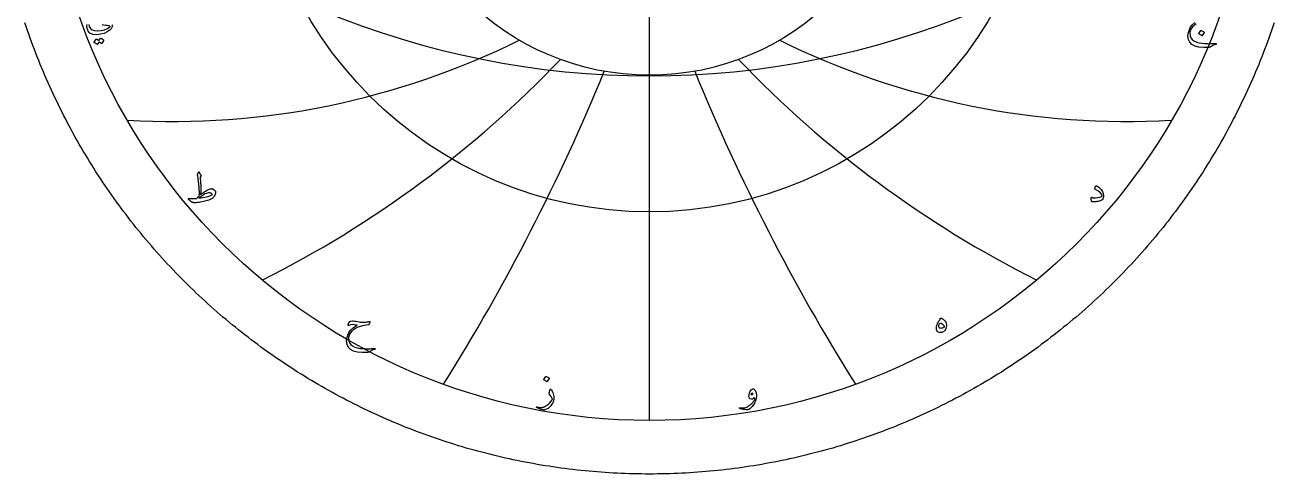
# Model space of a CAD drawing. Header units: millimetres. Extents: x -71 to 71, y -71 to 73.
# Drawn here: x -67.2 to 67.2, y -70.8 to -22.4 of the extents above; entities that cross this region are included whole.
import ezdxf

# ---------------------------------------------------------------- set-up
doc = ezdxf.new("R2010")
doc.units = ezdxf.units.MM
for name, color, linetype in [('CUT_OUTER', 1, 'Continuous'), ('ENGRAVE', 7, 'Continuous'), ('ENGRAVE_FINE', 8, 'Continuous'), ('TEXT', 5, 'Continuous')]:
    doc.layers.add(name, color=color, linetype=linetype)

msp = doc.modelspace()

# ---------------------------------------------------------------- linework, layer by layer
at = {"layer": 'CUT_OUTER'}
msp.add_lwpolyline([(67.191, -22.1969), (67.0535, -22.6088), (66.9135, -23.0198), (66.771, -23.4299), (66.626, -23.8392), (66.4785, -24.2475), (66.3285, -24.655), (66.1759, -25.0615), (66.0209, -25.4671), (65.8634, -25.8717), (65.7034, -26.2753), (65.541, -26.678), (65.376, -27.0796), (65.2086, -27.4803), (65.0388, -27.8799), (64.8665, -28.2784), (64.6918, -28.6759), (64.5146, -29.0723), (64.335, -29.4676), (64.153, -29.8618), (63.9685, -30.2549), (63.7817, -30.6468), (63.5925, -31.0376), (63.4008, -31.4272), (63.2068, -31.8156), (63.0104, -32.2029), (62.8116, -32.5889), (62.6105, -32.9737), (62.407, -33.3572), (62.2011, -33.7395), (61.9929, -34.1205), (61.7824, -34.5003), (61.5695, -34.8787), (61.3544, -35.2558), (61.1369, -35.6316), (60.9171, -36.0061), (60.695, -36.3792), (60.4707, -36.7509), (60.244, -37.1213), (60.0151, -37.4902), (59.784, -37.8578), (59.5505, -38.2239), (59.3149, -38.5886), (59.077, -38.9518), (58.8369, -39.3135), (58.5945, -39.6738), (58.35, -40.0326), (58.1033, -40.3899), (57.8543, -40.7456), (57.6032, -41.0998), (57.35, -41.4525), (57.0946, -41.8036), (56.837, -42.1532), (56.5773, -42.5011), (56.3154, -42.8475), (56.0514, -43.1922), (55.7854, -43.5353), (55.5172, -43.8768), (55.2469, -44.2166), (54.9746, -44.5548), (54.7002, -44.8913), (54.4237, -45.226), (54.1451, -45.5591), (53.8646, -45.8905), (53.582, -46.2201), (53.2974, -46.548), (53.0108, -46.8742), (52.7222, -47.1986), (52.4316, -47.5212), (52.139, -47.842), (51.8444, -48.161), (51.548, -48.4782), (51.2495, -48.7936), (50.9492, -49.1072), (50.6469, -49.4188), (50.3427, -49.7287), (50.0366, -50.0366), (49.7287, -50.3427), (49.4188, -50.6469), (49.1072, -50.9492), (48.7936, -51.2495), (48.4782, -51.548), (48.161, -51.8444), (47.842, -52.139), (47.5212, -52.4316), (47.1986, -52.7222), (46.8742, -53.0108), (46.548, -53.2974), (46.2201, -53.582), (45.8905, -53.8646), (45.5591, -54.1451), (45.226, -54.4237), (44.8913, -54.7002), (44.5548, -54.9746), (44.2166, -55.2469), (43.8768, -55.5172), (43.5353, -55.7854), (43.1922, -56.0514), (42.8475, -56.3154), (42.5011, -56.5773), (42.1532, -56.837), (41.8036, -57.0946), (41.4525, -57.35), (41.0998, -57.6032), (40.7456, -57.8543), (40.3899, -58.1033), (40.0326, -58.35), (39.6738, -58.5945), (39.3135, -58.8369), (38.9518, -59.077), (38.5886, -59.3149), (38.2239, -59.5505), (37.8578, -59.784), (37.4902, -60.0151), (37.1213, -60.244), (36.7509, -60.4707), (36.3792, -60.695), (36.0061, -60.9171), (35.6316, -61.1369), (35.2558, -61.3544), (34.8787, -61.5695), (34.5003, -61.7824), (34.1205, -61.9929), (33.7395, -62.2011), (33.3572, -62.407), (32.9737, -62.6105), (32.5889, -62.8116), (32.2029, -63.0104), (31.8156, -63.2068), (31.4272, -63.4008), (31.0376, -63.5925), (30.6468, -63.7817), (30.2549, -63.9685), (29.8618, -64.153), (29.4676, -64.335), (29.0723, -64.5146), (28.6759, -64.6918), (28.2784, -64.8665), (27.8799, -65.0388), (27.4803, -65.2086), (27.0796, -65.376), (26.678, -65.541), (26.2753, -65.7034), (25.8717, -65.8634), (25.4671, -66.0209), (25.0615, -66.1759), (24.655, -66.3285), (24.2475, -66.4785), (23.8392, -66.626), (23.4299, -66.771), (23.0198, -66.9135), (22.6088, -67.0535), (22.1969, -67.191), (21.7842, -67.3259), (21.3707, -67.4583), (20.9564, -67.5882), (20.5413, -67.7155), (20.1254, -67.8403), (19.7087, -67.9625), (19.2914, -68.0821), (18.8733, -68.1992), (18.4544, -68.3137), (18.0349, -68.4257), (17.6147, -68.535), (17.1939, -68.6418), (16.7724, -68.746), (16.3502, -68.8477), (15.9275, -68.9467), (15.5042, -69.0431), (15.0802, -69.137), (14.6557, -69.2282), (14.2307, -69.3168), (13.8051, -69.4028), (13.379, -69.4862), (12.9524, -69.567), (12.5253, -69.6452), (12.0977, -69.7207), (11.6697, -69.7936), (11.2412, -69.8639), (10.8123, -69.9316), (10.383, -69.9966), (9.9533, -70.059), (9.5233, -70.1187), (9.0928, -70.1759), (8.6621, -70.2303), (8.231, -70.2822), (7.7996, -70.3313), (7.3679, -70.3779), (6.9359, -70.4218), (6.5037, -70.463), (6.0712, -70.5016), (5.6385, -70.5375), (5.2056, -70.5708), (4.7725, -70.6014), (4.3392, -70.6293), (3.9058, -70.6546), (3.4722, -70.6773), (3.0384, -70.6972), (2.6046, -70.7146), (2.1706, -70.7292), (1.7366, -70.7412), (1.3025, -70.7505), (0.8684, -70.7572), (0.4342, -70.7612), (0, -70.7625), (-0.4342, -70.7612), (-0.8684, -70.7572), (-1.3025, -70.7505), (-1.7366, -70.7412), (-2.1706, -70.7292), (-2.6046, -70.7146), (-3.0384, -70.6972), (-3.4722, -70.6773), (-3.9058, -70.6546), (-4.3392, -70.6293), (-4.7725, -70.6014), (-5.2056, -70.5708), (-5.6385, -70.5375), (-6.0712, -70.5016), (-6.5037, -70.463), (-6.9359, -70.4218), (-7.3679, -70.3779), (-7.7996, -70.3313), (-8.231, -70.2822), (-8.6621, -70.2303), (-9.0928, -70.1759), (-9.5233, -70.1187), (-9.9533, -70.059), (-10.383, -69.9966), (-10.8123, -69.9316), (-11.2412, -69.8639), (-11.6697, -69.7936), (-12.0977, -69.7207), (-12.5253, -69.6452), (-12.9524, -69.567), (-13.379, -69.4862), (-13.8051, -69.4028), (-14.2307, -69.3168), (-14.6557, -69.2282), (-15.0802, -69.137), (-15.5042, -69.0431), (-15.9275, -68.9467), (-16.3502, -68.8477), (-16.7724, -68.746), (-17.1939, -68.6418), (-17.6147, -68.535), (-18.0349, -68.4257), (-18.4544, -68.3137), (-18.8733, -68.1992), (-19.2914, -68.0821), (-19.7087, -67.9625), (-20.1254, -67.8403), (-20.5413, -67.7155), (-20.9564, -67.5882), (-21.3707, -67.4583), (-21.7842, -67.3259), (-22.1969, -67.191), (-22.6088, -67.0535), (-23.0198, -66.9135), (-23.4299, -66.771), (-23.8392, -66.626), (-24.2475, -66.4785), (-24.655, -66.3285), (-25.0615, -66.1759), (-25.4671, -66.0209), (-25.8717, -65.8634), (-26.2753, -65.7034), (-26.678, -65.541), (-27.0796, -65.376), (-27.4803, -65.2086), (-27.8799, -65.0388), (-28.2784, -64.8665), (-28.6759, -64.6918), (-29.0723, -64.5146), (-29.4676, -64.335), (-29.8618, -64.153), (-30.2549, -63.9685), (-30.6468, -63.7817), (-31.0376, -63.5925), (-31.4272, -63.4008), (-31.8156, -63.2068), (-32.2029, -63.0104), (-32.5889, -62.8116), (-32.9737, -62.6105), (-33.3572, -62.407), (-33.7395, -62.2011), (-34.1205, -61.9929), (-34.5003, -61.7824), (-34.8787, -61.5695), (-35.2558, -61.3544), (-35.6316, -61.1369), (-36.0061, -60.9171), (-36.3792, -60.695), (-36.7509, -60.4707), (-37.1213, -60.244), (-37.4902, -60.0151), (-37.8578, -59.784), (-38.2239, -59.5505), (-38.5886, -59.3149), (-38.9518, -59.077), (-39.3135, -58.8369), (-39.6738, -58.5945), (-40.0326, -58.35), (-40.3899, -58.1033), (-40.7456, -57.8543), (-41.0998, -57.6032), (-41.4525, -57.35), (-41.8036, -57.0946), (-42.1532, -56.837), (-42.5011, -56.5773), (-42.8475, -56.3154), (-43.1922, -56.0514), (-43.5353, -55.7854), (-43.8768, -55.5172), (-44.2166, -55.2469), (-44.5548, -54.9746), (-44.8913, -54.7002), (-45.226, -54.4237), (-45.5591, -54.1451), (-45.8905, -53.8646), (-46.2201, -53.582), (-46.548, -53.2974), (-46.8742, -53.0108), (-47.1986, -52.7222), (-47.5212, -52.4316), (-47.842, -52.139), (-48.161, -51.8444), (-48.4782, -51.548), (-48.7936, -51.2495), (-49.1072, -50.9492), (-49.4188, -50.6469), (-49.7287, -50.3427), (-50.0366, -50.0366), (-50.3427, -49.7287), (-50.6469, -49.4188), (-50.9492, -49.1072), (-51.2495, -48.7936), (-51.548, -48.4782), (-51.8444, -48.161), (-52.139, -47.842), (-52.4316, -47.5212), (-52.7222, -47.1986), (-53.0108, -46.8742), (-53.2974, -46.548), (-53.582, -46.2201), (-53.8646, -45.8905), (-54.1451, -45.5591), (-54.4237, -45.226), (-54.7002, -44.8913), (-54.9746, -44.5548), (-55.2469, -44.2166), (-55.5172, -43.8768), (-55.7854, -43.5353), (-56.0514, -43.1922), (-56.3154, -42.8475), (-56.5773, -42.5011), (-56.837, -42.1532), (-57.0946, -41.8036), (-57.35, -41.4525), (-57.6032, -41.0998), (-57.8543, -40.7456), (-58.1033, -40.3899), (-58.35, -40.0326), (-58.5945, -39.6738), (-58.8369, -39.3135), (-59.077, -38.9518), (-59.3149, -38.5886), (-59.5505, -38.2239), (-59.784, -37.8578), (-60.0151, -37.4902), (-60.244, -37.1213), (-60.4707, -36.7509), (-60.695, -36.3792), (-60.9171, -36.0061), (-61.1369, -35.6316), (-61.3544, -35.2558), (-61.5695, -34.8787), (-61.7824, -34.5003), (-61.9929, -34.1205), (-62.2011, -33.7395), (-62.407, -33.3572), (-62.6105, -32.9737), (-62.8116, -32.5889), (-63.0104, -32.2029), (-63.2068, -31.8156), (-63.4008, -31.4272), (-63.5925, -31.0376), (-63.7817, -30.6468), (-63.9685, -30.2549), (-64.153, -29.8618), (-64.335, -29.4676), (-64.5146, -29.0723), (-64.6918, -28.6759), (-64.8665, -28.2784), (-65.0388, -27.8799), (-65.2086, -27.4803), (-65.376, -27.0796), (-65.541, -26.678), (-65.7034, -26.2753), (-65.8634, -25.8717), (-66.0209, -25.4671), (-66.1759, -25.0615), (-66.3285, -24.655), (-66.4785, -24.2475), (-66.626, -23.8392), (-66.771, -23.4299), (-66.9135, -23.0198), (-67.0535, -22.6088), (-67.191, -22.1969)], dxfattribs=at)
at = {"layer": 'ENGRAVE'}
for points in [[(0, -65), (0, 65)], [(0, -65), (0, -27.8517)]]:
    msp.add_lwpolyline(points, dxfattribs=at)
for radius in [65, 42.5483, 27.8517]:
    msp.add_circle((0, 0), radius, dxfattribs=at)
for centre, radius, start, end in [((-51.4091, 51.4091), 84.2386, 266.753976, 296.357859), ((51.4091, 51.4091), 84.2386, 243.642141, 273.246024), ((-93.8608, 54.1906), 116.4338, 296.633126, 316.369048), ((93.8608, 54.1906), 116.4338, 223.630952, 243.366874), ((-208.6004, 55.8943), 220.1106, 327.889716, 337.757677), ((208.6004, 55.8943), 220.1106, 202.242323, 212.110284)]:
    msp.add_arc(centre, radius, start, end, dxfattribs=at)
at = {"layer": 'ENGRAVE_FINE'}
msp.add_arc((0, 63.9866), 91.9001, 224.991814, 315.008186, dxfattribs=at)
at = {"layer": 'TEXT'}
for points in [[(-57.8112, -22.4108), (-57.8071, -22.5714), (-57.8387, -22.7144), (-57.9061, -22.8398), (-58.0092, -22.9476), (-58.3367, -23.1712), (-58.6857, -23.3359), (-59.0561, -23.4418), (-59.448, -23.4888), (-59.8759, -23.4591), (-60.196, -23.3304), (-60.4083, -23.1027), (-60.5128, -22.776), (-60.5189, -22.5967), (-60.493, -22.402)], [(-60.3242, -22.3811), (-60.284, -22.5868), (-60.1548, -22.8035), (-59.965, -22.9564), (-59.7148, -23.0455), (-59.404, -23.0708), (-59.0058, -23.0392), (-58.6472, -22.9575), (-58.3282, -22.8258), (-58.0488, -22.644), (-58.032, -22.6286), (-58.0257, -22.6132), (-58.0298, -22.5978), (-58.0444, -22.5824), (-58.1035, -22.5538), (-58.2061, -22.5296), (-58.3521, -22.5098), (-58.5416, -22.4944), (-58.7344, -22.4707), (-58.8815, -22.4262)], [(58.8166, -22.3008), (58.4676, -22.5854), (58.2435, -22.8981), (58.1442, -23.2388), (58.1698, -23.6076), (58.2474, -23.8072), (58.3788, -23.9838), (58.5642, -24.1372), (58.8034, -24.2676), (58.9714, -24.3259), (59.1807, -24.3732), (59.4312, -24.4095), (59.723, -24.4348), (59.8781, -24.4422), (60.031, -24.4469), (60.1817, -24.4488), (60.3302, -24.448), (60.476, -24.4447), (60.6184, -24.4392), (60.7576, -24.4315), (60.8934, -24.4216), (60.9253, -24.4194), (60.9506, -24.4216), (60.9693, -24.4282), (60.9814, -24.4392), (60.988, -24.4527), (60.9902, -24.4667), (60.988, -24.4813), (60.9814, -24.4964), (60.9766, -24.5045), (60.971, -24.5112), (60.9645, -24.5166), (60.9572, -24.5206), (60.9494, -24.524), (60.9413, -24.5277), (60.9329, -24.5317), (60.9242, -24.536), (60.7974, -24.5764), (60.6855, -24.6185), (60.5884, -24.6622), (60.5062, -24.7076), (60.4536, -24.7403), (60.4056, -24.7681), (60.3623, -24.7909), (60.3236, -24.8088), (60.2902, -24.8225), (60.2626, -24.833), (60.2407, -24.8401), (60.2246, -24.844), (59.6229, -24.8663), (59.1114, -24.8231), (58.6901, -24.7145), (58.359, -24.5404), (58.1198, -24.3017), (57.9784, -24.0036), (57.935, -23.6461), (57.9894, -23.2292), (58.1335, -22.8093), (58.359, -22.4515), (58.6659, -22.1559)]]:
    msp.add_lwpolyline(points, dxfattribs=at)
for points in [[(-59.074, -23.876), (-59.0685, -23.8705), (-59.0608, -23.8672), (-59.0509, -23.8661), (-59.0388, -23.8672), (-58.9955, -23.8834), (-58.9536, -23.9013), (-58.913, -23.9208), (-58.8738, -23.942), (-58.8357, -23.9651), (-58.7985, -23.9904), (-58.762, -24.0179), (-58.7264, -24.0476), (-58.7195, -24.0567), (-58.7165, -24.0663), (-58.7173, -24.0765), (-58.722, -24.0872), (-58.9332, -24.4216), (-58.939, -24.426), (-58.9475, -24.426), (-58.9588, -24.4216), (-58.9728, -24.4128), (-58.9824, -24.4047), (-58.9981, -24.3935), (-59.0198, -24.3794), (-59.0476, -24.3622), (-59.0817, -24.3417), (-59.1224, -24.3176), (-59.1697, -24.29), (-59.2236, -24.2588), (-59.3908, -24.5184), (-59.3985, -24.5264), (-59.4084, -24.5283), (-59.4205, -24.5242), (-59.4348, -24.514), (-59.4472, -24.5052), (-59.4667, -24.492), (-59.4934, -24.4744), (-59.5272, -24.4524), (-59.5687, -24.426), (-59.6185, -24.3952), (-59.6765, -24.36), (-59.7428, -24.3204), (-59.7497, -24.3138), (-59.7527, -24.3072), (-59.7519, -24.3006), (-59.7472, -24.294), (-59.5316, -23.9728), (-59.5261, -23.9673), (-59.5184, -23.964), (-59.5085, -23.9629), (-59.4964, -23.964), (-59.4596, -23.9759), (-59.4238, -23.9898), (-59.3892, -24.0056), (-59.3556, -24.0234), (-59.3232, -24.0428), (-59.2918, -24.0635), (-59.2616, -24.0857), (-59.2324, -24.1092)], [(59.3094, -23.0356), (59.3149, -23.0301), (59.3226, -23.0268), (59.3325, -23.0257), (59.3446, -23.0268), (59.4301, -23.0614), (59.5107, -23.1038), (59.5863, -23.1538), (59.657, -23.2116), (59.6639, -23.2204), (59.6669, -23.2292), (59.6661, -23.238), (59.6614, -23.2468), (59.4546, -23.5812), (59.4469, -23.5892), (59.437, -23.5911), (59.4249, -23.587), (59.4106, -23.5768), (59.3982, -23.568), (59.3787, -23.5548), (59.352, -23.5372), (59.3182, -23.5152), (59.2767, -23.4888), (59.2269, -23.458), (59.1689, -23.4228), (59.1026, -23.3832), (59.0938, -23.3766), (59.0894, -23.37), (59.0894, -23.3634), (59.0938, -23.3568)], [(-48.615, -38.4963), (-48.5941, -38.4485), (-48.5754, -38.4061), (-48.5589, -38.3693), (-48.5446, -38.3379), (-48.5328, -38.3123), (-48.5237, -38.2928), (-48.5174, -38.2793), (-48.5138, -38.2719), (-48.5064, -38.2623), (-48.4973, -38.2554), (-48.4866, -38.2513), (-48.4742, -38.2499), (-48.4641, -38.2516), (-48.4555, -38.2565), (-48.4487, -38.2648), (-48.4434, -38.2763), (-48.4203, -38.3324), (-48.3994, -38.3819), (-48.3807, -38.4248), (-48.3642, -38.4611), (-48.3548, -38.4771), (-48.3439, -38.4941), (-48.3317, -38.5123), (-48.318, -38.5315), (-48.3028, -38.5519), (-48.2856, -38.5733), (-48.2665, -38.5959), (-48.2454, -38.6195), (-48.2322, -38.6434), (-48.2278, -38.6668), (-48.2322, -38.6896), (-48.2454, -38.7119), (-48.329, -38.8219), (-48.3403, -38.8398), (-48.3477, -38.8582), (-48.3513, -38.8772), (-48.351, -38.8967), (-48.3081, -39.381), (-48.2806, -39.7734), (-48.2685, -40.074), (-48.2718, -40.2827), (-48.2764, -40.3607), (-48.2812, -40.4318), (-48.2863, -40.496), (-48.2916, -40.5533), (-48.2973, -40.6041), (-48.3032, -40.6485), (-48.3094, -40.6866), (-48.3158, -40.7183), (-48.1843, -40.6177), (-48.0623, -40.5269), (-47.95, -40.4461), (-47.8472, -40.3751), (-47.7544, -40.3138), (-47.6718, -40.2618), (-47.5993, -40.2192), (-47.537, -40.1859), (-47.4262, -40.1364), (-47.3225, -40.0979), (-47.226, -40.0704), (-47.1366, -40.0539), (-47.0893, -40.0525), (-47.0398, -40.0616), (-46.9881, -40.0811), (-46.9342, -40.1111), (-46.8275, -40.1867), (-46.7494, -40.2596), (-46.6999, -40.3297), (-46.679, -40.3971), (-46.6804, -40.4722), (-46.6977, -40.5566), (-46.731, -40.6504), (-46.7802, -40.7535), (-46.8352, -40.855), (-46.8858, -40.9394), (-46.932, -41.0068), (-46.9738, -41.0571), (-47.0596, -41.1206), (-47.207, -41.1924), (-47.416, -41.2724), (-47.6866, -41.3607), (-47.8375, -41.4044), (-47.9908, -41.4432), (-48.1466, -41.477), (-48.3048, -41.5059), (-48.465, -41.5301), (-48.6266, -41.5499), (-48.7895, -41.5653), (-48.9538, -41.5763), (-49.0139, -41.5642), (-49.071, -41.5499), (-49.125, -41.5334), (-49.176, -41.5147), (-49.2246, -41.4938), (-49.2712, -41.4707), (-49.3159, -41.4454), (-49.3586, -41.4179), (-49.4337, -41.3629), (-49.4961, -41.3079), (-49.5459, -41.2529), (-49.583, -41.1979), (-49.6034, -41.1523), (-49.6072, -41.1209), (-49.5946, -41.1039), (-49.5654, -41.1011), (-49.4831, -41.1109), (-49.3944, -41.1182), (-49.2994, -41.123), (-49.198, -41.1253), (-49.0904, -41.1252), (-48.9764, -41.1226), (-48.8561, -41.1175), (-48.7294, -41.1099), (-48.439, -40.8239), (-48.4337, -40.709), (-48.4308, -40.5929), (-48.4304, -40.4758), (-48.4324, -40.3575), (-48.4367, -40.2379), (-48.4429, -40.1166), (-48.451, -39.9937), (-48.461, -39.8691), (-48.4723, -39.7458), (-48.4841, -39.6266), (-48.4965, -39.5115), (-48.5094, -39.4005), (-48.5224, -39.2934), (-48.5347, -39.1899), (-48.5466, -39.0899), (-48.5578, -38.9935), (-48.5684, -38.9043), (-48.5782, -38.8258), (-48.5871, -38.758), (-48.5952, -38.7009), (-48.6025, -38.6543), (-48.609, -38.6179), (-48.6146, -38.5916), (-48.6194, -38.5755), (-48.6225, -38.5574), (-48.6227, -38.5381), (-48.6203, -38.5178), (-48.615, -38.4963)], [(47.9022, -40.0363), (47.9197, -39.9839), (47.9369, -39.9368), (47.9538, -39.8948), (47.9704, -39.8581), (47.9865, -39.8264), (48.0018, -39.7993), (48.0162, -39.7769), (48.0298, -39.7591), (48.051, -39.7421), (48.0749, -39.7349), (48.1016, -39.7377), (48.131, -39.7503), (48.3915, -39.9249), (48.5919, -40.1276), (48.7325, -40.3583), (48.813, -40.6171), (48.8243, -40.6911), (48.8317, -40.7634), (48.8353, -40.8341), (48.835, -40.9031), (48.8306, -40.9699), (48.8218, -41.034), (48.8086, -41.0953), (48.791, -41.1539), (48.7754, -41.1853), (48.7547, -41.2133), (48.7292, -41.2381), (48.6986, -41.2595), (48.5936, -41.3109), (48.4852, -41.3552), (48.3736, -41.3923), (48.2586, -41.4223), (48.1409, -41.4457), (48.021, -41.463), (47.8989, -41.4743), (47.7746, -41.4795), (47.6272, -41.4548), (47.537, -41.3717), (47.504, -41.2304), (47.5282, -41.0307), (47.5365, -41.009), (47.548, -40.9922), (47.5629, -40.9804), (47.581, -40.9735), (47.5967, -40.9754), (47.6129, -40.9812), (47.6297, -40.9908), (47.647, -41.0043), (47.7007, -41.0332), (47.7735, -41.0494), (47.8657, -41.053), (47.977, -41.0439), (48.2188, -41.0087), (48.4159, -40.9691), (48.5686, -40.9251), (48.6766, -40.8767), (48.6821, -40.8701), (48.6854, -40.8591), (48.6865, -40.8437), (48.6854, -40.8239), (48.6109, -40.616), (48.4665, -40.4323), (48.2523, -40.2728), (47.9682, -40.1375), (47.9311, -40.118), (47.9077, -40.0946), (47.8981, -40.0674), (47.9022, -40.0363)], [(-47.6734, -40.5555), (-47.8437, -40.6262), (-48.0331, -40.737), (-48.2419, -40.888), (-48.4698, -41.0791), (-48.2489, -41.0518), (-48.0392, -41.0181), (-47.8408, -40.9781), (-47.6536, -40.9317), (-47.4781, -40.8796), (-47.3143, -40.8223), (-47.1624, -40.7597), (-47.0222, -40.6919), (-47.1174, -40.5745), (-47.2576, -40.5126), (-47.443, -40.5063), (-47.6734, -40.5555)], [(-30.0748, -54.4383), (-30.1804, -54.6759), (-30.1901, -54.6916), (-30.2013, -54.7034), (-30.2143, -54.7114), (-30.2288, -54.7155), (-30.717, -54.7925), (-31.1253, -54.8871), (-31.454, -54.9993), (-31.7028, -55.1291), (-32.0518, -55.4137), (-32.2759, -55.7264), (-32.3752, -56.0671), (-32.3496, -56.4359), (-32.2721, -56.6355), (-32.1406, -56.8121), (-31.9553, -56.9655), (-31.716, -57.0959), (-31.548, -57.1542), (-31.3387, -57.2015), (-31.0882, -57.2378), (-30.7964, -57.2631), (-30.6413, -57.2705), (-30.4884, -57.2752), (-30.3377, -57.2771), (-30.1892, -57.2763), (-30.0435, -57.273), (-29.901, -57.2675), (-29.7619, -57.2598), (-29.626, -57.2499), (-29.5941, -57.2477), (-29.5688, -57.2499), (-29.5501, -57.2565), (-29.538, -57.2675), (-29.5314, -57.281), (-29.5292, -57.295), (-29.5314, -57.3096), (-29.538, -57.3247), (-29.5429, -57.3328), (-29.5485, -57.3395), (-29.555, -57.3449), (-29.5622, -57.3489), (-29.5701, -57.3523), (-29.5782, -57.356), (-29.5866, -57.36), (-29.5952, -57.3643), (-29.722, -57.4047), (-29.8339, -57.4468), (-29.931, -57.4905), (-30.0132, -57.5359), (-30.0659, -57.5686), (-30.1139, -57.5964), (-30.1572, -57.6192), (-30.1958, -57.6371), (-30.2293, -57.6508), (-30.2569, -57.6613), (-30.2788, -57.6684), (-30.2948, -57.6723), (-30.8965, -57.6946), (-31.408, -57.6514), (-31.8293, -57.5428), (-32.1604, -57.3687), (-32.3997, -57.13), (-32.541, -56.8319), (-32.5845, -56.4744), (-32.53, -56.0575), (-32.3859, -55.6376), (-32.1604, -55.2798), (-31.8535, -54.9842), (-31.4652, -54.7507), (-31.7402, -54.6982), (-31.98, -54.6858), (-32.1846, -54.7136), (-32.354, -54.7815), (-32.3689, -54.787), (-32.3826, -54.7903), (-32.3953, -54.7914), (-32.4068, -54.7903), (-32.4165, -54.7867), (-32.4233, -54.7804), (-32.4275, -54.7713), (-32.4288, -54.7595), (-32.4228, -54.7048), (-32.4134, -54.6506), (-32.4008, -54.597), (-32.3848, -54.5439), (-32.3287, -54.4408), (-32.2396, -54.3646), (-32.1175, -54.3154), (-31.9624, -54.2931), (-31.8643, -54.2939), (-31.7413, -54.3052), (-31.5937, -54.3269), (-31.4212, -54.3591), (-31.2433, -54.3913), (-31.0791, -54.413), (-30.9287, -54.4243), (-30.792, -54.4251), (-30.7263, -54.4222), (-30.6567, -54.4179), (-30.5833, -54.4123), (-30.506, -54.4053), (-30.4249, -54.3966), (-30.3399, -54.386), (-30.2511, -54.3735), (-30.1584, -54.3591), (-30.1054, -54.3574), (-30.0737, -54.3701), (-30.0636, -54.397), (-30.0748, -54.4383)], [(31.2892, -53.9983), (31.3269, -53.981), (31.3695, -53.9774), (31.4171, -53.9876), (31.4696, -54.0115), (31.6003, -54.0989), (31.7105, -54.1985), (31.8005, -54.3101), (31.87, -54.4339), (31.9182, -54.5629), (31.9437, -54.6946), (31.9468, -54.8291), (31.9272, -54.9663), (31.8918, -55.0914), (31.8425, -55.2028), (31.7796, -55.3004), (31.7028, -55.3843), (31.6162, -55.4517), (31.5235, -55.4998), (31.4248, -55.5287), (31.32, -55.5383), (31.1831, -55.5284), (31.0714, -55.4899), (30.9851, -55.4228), (30.924, -55.3271), (30.8875, -55.2108), (30.8745, -55.0774), (30.8853, -54.927), (30.9196, -54.7595), (30.9755, -54.5857), (31.0505, -54.4207), (31.1449, -54.2645), (31.2584, -54.1171), (31.2623, -54.1102), (31.265, -54.0984), (31.2667, -54.0816), (31.2672, -54.0599), (31.2686, -54.0362), (31.2727, -54.0181), (31.2796, -54.0054), (31.2892, -53.9983)], [(31.7072, -54.9443), (31.7257, -54.9212), (31.7281, -54.8915), (31.7147, -54.8552), (31.6852, -54.8123), (31.5832, -54.7012), (31.4839, -54.6231), (31.3874, -54.578), (31.2936, -54.5659), (31.2491, -54.5739), (31.2078, -54.5978), (31.1699, -54.6377), (31.1352, -54.6935), (31.1075, -54.7537), (31.0901, -54.8068), (31.0833, -54.8527), (31.0868, -54.8915), (31.1176, -54.9627), (31.1704, -55.0136), (31.2452, -55.0441), (31.342, -55.0543), (31.449, -55.0474), (31.5455, -55.0268), (31.6316, -54.9924), (31.7072, -54.9443)], [(-11.1484, -60.272), (-11.1429, -60.2665), (-11.1352, -60.2632), (-11.1253, -60.2621), (-11.1132, -60.2632), (-11.0276, -60.2978), (-10.9471, -60.3402), (-10.8714, -60.3902), (-10.8008, -60.448), (-10.7939, -60.4568), (-10.7909, -60.4656), (-10.7917, -60.4744), (-10.7964, -60.4832), (-11.0032, -60.8176), (-11.0109, -60.8255), (-11.0208, -60.8275), (-11.0329, -60.8233), (-11.0472, -60.8132), (-11.0595, -60.8044), (-11.0791, -60.7912), (-11.1057, -60.7736), (-11.1396, -60.7516), (-11.1811, -60.7252), (-11.2309, -60.6944), (-11.2889, -60.6592), (-11.3552, -60.6196), (-11.364, -60.613), (-11.3684, -60.6064), (-11.3684, -60.5998), (-11.364, -60.5932)], [(-10.6996, -61.6404), (-10.6971, -61.6324), (-10.6941, -61.6261), (-10.6905, -61.6214), (-10.6864, -61.6184), (-10.674, -61.6173), (-10.6589, -61.6228), (-10.641, -61.6349), (-10.6204, -61.6536), (-10.5401, -61.749), (-10.4708, -61.8593), (-10.4125, -61.9844), (-10.3652, -62.1244), (-10.3283, -62.2751), (-10.3058, -62.4236), (-10.2975, -62.5699), (-10.3036, -62.714), (-10.3426, -62.9037), (-10.407, -63.0858), (-10.4966, -63.2601), (-10.6116, -63.4268), (-10.7491, -63.5777), (-10.9064, -63.7007), (-11.0835, -63.7955), (-11.2804, -63.8624), (-11.3332, -63.8736), (-11.386, -63.8767), (-11.4388, -63.8714), (-11.4916, -63.858), (-11.6132, -63.8155), (-11.7231, -63.776), (-11.8211, -63.7396), (-11.9074, -63.7062), (-11.9815, -63.6758), (-12.0432, -63.6484), (-12.0926, -63.6241), (-12.1296, -63.6028), (-12.1373, -63.5962), (-12.1428, -63.5896), (-12.1461, -63.583), (-12.1472, -63.5764), (-12.1463, -63.5678), (-12.1439, -63.5599), (-12.1397, -63.5524), (-12.134, -63.5456), (-12.1265, -63.5403), (-12.1175, -63.5379), (-12.1067, -63.5381), (-12.0944, -63.5412), (-12.019, -63.5614), (-11.947, -63.578), (-11.8782, -63.5911), (-11.8128, -63.6006), (-11.7501, -63.6065), (-11.6896, -63.6088), (-11.6313, -63.6076), (-11.5752, -63.6028), (-11.5192, -63.5938), (-11.4613, -63.5802), (-11.4015, -63.5619), (-11.3398, -63.539), (-11.2761, -63.511), (-11.2105, -63.4779), (-11.143, -63.4395), (-11.0736, -63.396), (-10.8786, -63.2557), (-10.7117, -63.1034), (-10.5728, -62.9389), (-10.462, -62.7624), (-10.4548, -62.7481), (-10.451, -62.7316), (-10.4504, -62.7129), (-10.4532, -62.692), (-10.4994, -62.5685), (-10.572, -62.4313), (-10.671, -62.2803), (-10.7964, -62.1156), (-10.8019, -62.1051), (-10.8052, -62.0958), (-10.8063, -62.0875), (-10.8052, -62.0804)], [(10.7678, -62.0144), (10.8481, -61.8279), (10.935, -61.6954), (11.0285, -61.6167), (11.1286, -61.592), (11.1913, -61.603), (11.2518, -61.636), (11.3101, -61.691), (11.3662, -61.768), (11.3931, -61.8125), (11.4168, -61.8582), (11.4371, -61.9049), (11.4542, -61.9528), (11.4687, -62.002), (11.4817, -62.0529), (11.4929, -62.1054), (11.5026, -62.1596), (11.5116, -62.2803), (11.5037, -62.4225), (11.4786, -62.5861), (11.4366, -62.7712), (11.3744, -62.9628), (11.2892, -63.1463), (11.1808, -63.3214), (11.0494, -63.4884), (10.9116, -63.6338), (10.7887, -63.7403), (10.6806, -63.8076), (10.5874, -63.836), (10.4922, -63.8409), (10.3828, -63.8382), (10.259, -63.8277), (10.121, -63.8096), (10.051, -63.7981), (9.9862, -63.7859), (9.9267, -63.7728), (9.8724, -63.759), (9.823, -63.7448), (9.7783, -63.7309), (9.7383, -63.7173), (9.703, -63.704), (9.6821, -63.6924), (9.6678, -63.6798), (9.6601, -63.666), (9.659, -63.6512), (9.6658, -63.6363), (9.6777, -63.627), (9.6944, -63.6231), (9.7162, -63.6248), (9.8858, -63.6413), (10.0517, -63.6424), (10.2136, -63.6281), (10.3718, -63.5984), (10.4206, -63.5832), (10.4746, -63.5599), (10.5339, -63.5282), (10.5984, -63.4884), (10.6681, -63.4402), (10.743, -63.3839), (10.8232, -63.3192), (10.9086, -63.2464), (10.9922, -63.171), (11.067, -63.099), (11.133, -63.0302), (11.1902, -62.9648), (11.2383, -62.9023), (11.2771, -62.8427), (11.3065, -62.7857), (11.3266, -62.7316), (11.315, -62.6496), (11.3024, -62.5886), (11.2886, -62.5484), (11.2738, -62.5292), (11.1844, -62.6345), (11.0835, -62.6909), (10.971, -62.6983), (10.847, -62.6568), (10.7447, -62.5671), (10.6974, -62.4302), (10.7051, -62.2459), (10.7678, -62.0144)], [(11.1682, -62.1772), (11.1033, -62.0985), (11.0362, -62.0694), (10.9669, -62.0897), (10.8954, -62.1596), (10.9537, -62.2069), (11.0186, -62.2256), (11.0901, -62.2157), (11.1682, -62.1772)]]:
    msp.add_lwpolyline(points, close=True, dxfattribs=at)

doc.saveas('drawing.dxf')
